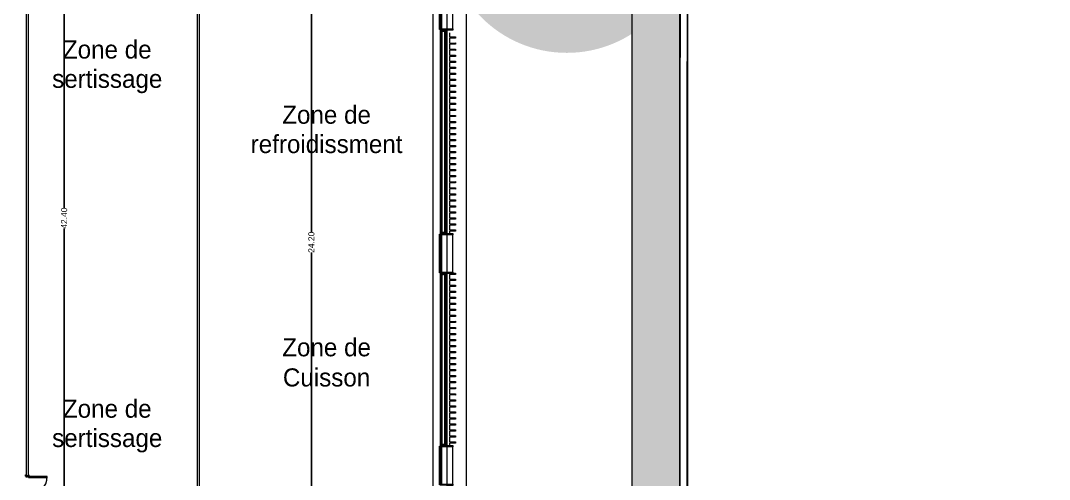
# Model space of a CAD drawing. Header units: millimetres. Extents: x -284281 to 1648660, y -821378 to -151356.
# Drawn here: x -199593 to -156909, y -234747 to -215721 of the extents above; entities that cross this region are included whole.
import ezdxf

# ---------------------------------------------------------------- set-up
doc = ezdxf.new("R2010")
doc.units = ezdxf.units.MM
doc.header["$MEASUREMENT"] = 0
doc.set_wipeout_variables(frame=1)
doc.linetypes.add('Traits', pattern=[282.222223, 141.111112, -141.111112])
doc.linetypes.add('Wipeout_Contour', pattern=[1000, 0, -1000])
doc.layers.get('Defpoints').update_dxf_attribs({"color": 250})
for name, color, linetype in [('Cotations - 1_100', 7, 'Continuous'), ('Divers - Dessin général', 7, 'Continuous'), ('Fenêtres ARCHICAD', 7, 'Continuous'), ('Hachure', 7, 'Continuous'), ('Nouveau_0', 7, 'Continuous'), ('Portes ARCHICAD', 7, 'Continuous'), ('Sols_ Dalles', 7, 'Continuous'), ('Structure - Murs extérieurs', 7, 'Continuous'), ('TopoAlt', 7, 'Continuous')]:
    doc.layers.add(name, color=color, linetype=linetype)
doc.styles.add('STYLE_GENERE_1', font='AGENCYR.TTF')
doc.styles.add('STYLE_GENERE_2', font='arial.ttf')
doc.dimstyles.new('STYLE_GENERE__4', dxfattribs={"dimtxt": 250, "dimasz": 190, "dimexe": 0.18, "dimexo": 0.0625, "dimgap": 0, "dimtad": 0, "dimlfac": 0.001, "dimzin": 0, "dimdsep": 46, "dimtxsty": 'STYLE_GENERE_2', "dimblk": 'ARROWHEAD_6', "dimblk1": 'ARROWHEAD_6', "dimblk2": 'ARROWHEAD_6', "dimcen": 0.09, "dimse1": 1, "dimse2": 1, "dimclrd": 7, "dimclre": 7, "dimclrt": 7, "dimazin": 0, "dimtfac": 1, "dimtdec": 4, "dimtmove": 0, "dimatfit": 3, "dimfxl": 1, "dimtolj": 1, "dimtzin": 0, "dimarcsym": 0})
pattern_1 = [(45, (0, 175), (-55.684659, 55.684659), [0, -52.5, 0, -78.75]), (110, (175, 175), (74.000794, 26.934086), [0, -38.5, 0, -66.5])]
pattern_2 = [(45, (0, 0), (-7.0710678, 7.0710678), [])]

# ---------------------------------------------------------------- blocks, each defined once
blk = doc.blocks.new('Dalle_15_1', base_point=(153176, -163719))
at = {"linetype": 'Continuous', "lineweight": 0, "true_color": 0x90b349}
blk.add_hatch(color=55, dxfattribs=at).paths.add_polyline_path([(153176, -163719), (153156, -271725), (155117, -271706), (155135, -165720), (251905, -165737), (251887, -265587), (253887, -265588), (253906, -163738)])
at = {"color": 7, "linetype": 'Continuous', "lineweight": 5, "flags": 128}
blk.add_lwpolyline([(153176, -163719), (153156, -271725), (155117, -271706), (155135, -165720), (251905, -165737), (251887, -265587), (253887, -265588), (253906, -163738)], close=True, dxfattribs=at)
blk = doc.blocks.new('Fenêtre 25')
at = {"layer": 'Fenêtres ARCHICAD', "color": 7, "linetype": 'Continuous', "lineweight": 5}
for p, q in [((-800, 0), (-800, 33)), ((-800, 33), (800, 33)), ((800, 33), (800, 0)), ((-825, -530), (-825, -280)), ((-825, -280), (-775, -280)), ((-825, -280), (-800, -280)), ((-825, -280), (-800, -280)), ((-800, -30), (800, -30)), ((-800, -280), (-800, -50)), ((-800, -50), (-775, -50)), ((-800, -265), (-800, -280)), ((-800, -265), (-800, -280)), ((-775, -280), (-800, -280)), ((-775, -50), (-775, -280)), ((-775, -280), (-775, -530)), ((775, -280), (775, -50)), ((775, -50), (800, -50)), ((800, -280), (775, -280)), ((775, -280), (825, -280)), ((775, -530), (775, -280)), ((800, -50), (800, -280)), ((800, -265), (800, -280)), ((800, -265), (800, -280)), ((800, -280), (825, -280)), ((800, -280), (825, -280)), ((825, -280), (825, -530)), ((-775, -530), (-825, -530)), ((-775, -530), (775, -530)), ((825, -530), (775, -530))]:
    blk.add_line(p, q, dxfattribs=at)
at = {"layer": 'Fenêtres ARCHICAD', "color": 7, "linetype": 'Traits', "lineweight": 5}
blk.add_line((-800, 0), (800, 0), dxfattribs=at)
at = {"color": 254, "linetype": 'Wipeout_Contour', "lineweight": 0, "ltscale": 3003.33026}
blk.add_wipeout([(-750, 0), (-750, -50), (750, -50), (750, 0)], dxfattribs=at).dxf.layer = 'Fenêtres ARCHICAD'
at = {"layer": 'Fenêtres ARCHICAD', "color": 7, "linetype": 'Continuous', "lineweight": 5}
for p, q in [((-800, 0), (-750, 0)), ((-800, 0), (-800, -15)), ((-800, 0), (-800, -15)), ((-750, 0), (-750, -50)), ((-750, 0), (750, 0)), ((750, -50), (750, 0)), ((750, 0), (800, 0)), ((800, 0), (800, -15)), ((800, 0), (800, -15)), ((-800, -15), (-800, -50)), ((-800, -15), (-800, -50)), ((-750, -50), (-800, -50)), ((-800, -50), (-800, -85)), ((-800, -50), (-800, -85)), ((-800, -85), (-800, -195)), ((-800, -85), (-800, -195)), ((-800, -85), (-800, -195)), ((-800, -85), (-800, -195)), ((-800, -195), (-800, -265)), ((-800, -195), (-800, -265)), ((-800, -195), (-800, -265)), ((-800, -195), (-800, -265)), ((-750, -25), (750, -25)), ((750, -50), (-750, -50)), ((800, -50), (750, -50)), ((800, -15), (800, -50)), ((800, -15), (800, -50)), ((800, -50), (800, -85)), ((800, -50), (800, -85)), ((800, -85), (800, -195)), ((800, -85), (800, -195)), ((800, -85), (800, -195)), ((800, -85), (800, -195)), ((800, -195), (800, -265)), ((800, -195), (800, -265)), ((800, -195), (800, -265)), ((800, -195), (800, -265))]:
    blk.add_line(p, q, dxfattribs=at)
blk = doc.blocks.new('Mur_2_1', base_point=(244226, -173396))
at = {"color": 254, "linetype": 'Wipeout_Contour', "lineweight": 0, "ltscale": 1315751.663268873}
blk.add_wipeout([(244211, -216093), (244211, -224578), (244226, -224578), (244226, -216093)], dxfattribs=at)
at = {"color": 254, "linetype": 'Wipeout_Contour', "lineweight": 0, "ltscale": 1341315.311394663}
blk.add_wipeout([(244211, -226178), (244211, -233369), (244226, -233369), (244226, -226178)], dxfattribs=at)
at = {"linetype": 'Continuous', "lineweight": 5, "true_color": 0x5f5f5f}
h = blk.add_hatch(dxfattribs=at)
h.set_pattern_fill('ENDUIT_0001', color=251, style=0, pattern_type=2)
h.set_pattern_definition(pattern_1)
h.paths.add_polyline_path([(244211, -216093), (244211, -224578), (244226, -224578), (244226, -216093)])
h = blk.add_hatch(dxfattribs=at)
h.set_pattern_fill('ENDUIT_0001', color=251, style=0, pattern_type=2)
h.set_pattern_definition(pattern_1)
h.paths.add_polyline_path([(244211, -226178), (244211, -233369), (244226, -233369), (244226, -226178)])
at = {"color": 254, "linetype": 'Wipeout_Contour', "lineweight": 0, "ltscale": 1315624.458814037}
blk.add_wipeout([(244141, -216163), (244141, -224508), (244211, -224578), (244211, -216093)], dxfattribs=at)
at = {"color": 254, "linetype": 'Wipeout_Contour', "lineweight": 0, "ltscale": 1341190.71411763}
blk.add_wipeout([(244141, -226248), (244141, -233299), (244211, -233369), (244211, -226178)], dxfattribs=at)
at = {"linetype": 'Continuous', "lineweight": 5, "true_color": 0x5f5f5f}
h = blk.add_hatch(dxfattribs=at)
h.set_pattern_fill('BRIQUES_TERRE_CUITE__INT_97', color=251, style=0, pattern_type=2)
h.set_pattern_definition(pattern_2)
h.paths.add_polyline_path([(244141, -216163), (244141, -224508), (244211, -224578), (244211, -216093)])
h = blk.add_hatch(dxfattribs=at)
h.set_pattern_fill('BRIQUES_TERRE_CUITE__INT_97', color=251, style=0, pattern_type=2)
h.set_pattern_definition(pattern_2)
h.paths.add_polyline_path([(244141, -226248), (244141, -233299), (244211, -233369), (244211, -226178)])
at = {"color": 254, "linetype": 'Wipeout_Contour', "lineweight": 0, "ltscale": 1315356.219160393}
blk.add_wipeout([(244141, -216163), (244031, -216163), (244031, -224508), (244141, -224508)], dxfattribs=at)
at = {"color": 254, "linetype": 'Wipeout_Contour', "lineweight": 0, "ltscale": 1340927.774220479}
blk.add_wipeout([(244141, -226248), (244031, -226248), (244031, -233299), (244141, -233299)], dxfattribs=at)
at = {"color": 254, "linetype": 'Wipeout_Contour', "lineweight": 0, "ltscale": 1314964.803627655}
blk.add_wipeout([(243961, -216093), (243946, -216093), (243946, -224578), (243961, -224578)], dxfattribs=at)
at = {"color": 254, "linetype": 'Wipeout_Contour', "lineweight": 0, "ltscale": 1340543.472664975}
blk.add_wipeout([(243961, -226178), (243946, -226178), (243946, -233369), (243961, -233369)], dxfattribs=at)
at = {"linetype": 'Continuous', "lineweight": 5, "true_color": 0x5f5f5f}
h = blk.add_hatch(dxfattribs=at)
h.set_pattern_fill('ENDUIT_0001', color=251, style=0, pattern_type=2)
h.set_pattern_definition(pattern_1)
h.paths.add_polyline_path([(243961, -216093), (243946, -216093), (243946, -224578), (243961, -224578)])
h = blk.add_hatch(dxfattribs=at)
h.set_pattern_fill('ENDUIT_0001', color=251, style=0, pattern_type=2)
h.set_pattern_definition(pattern_1)
h.paths.add_polyline_path([(243961, -226178), (243946, -226178), (243946, -233369), (243961, -233369)])
at = {"color": 254, "linetype": 'Wipeout_Contour', "lineweight": 0, "ltscale": 1315090.97567144}
blk.add_wipeout([(243961, -224578), (244031, -224578), (244031, -216093), (243961, -216093)], dxfattribs=at)
at = {"color": 254, "linetype": 'Wipeout_Contour', "lineweight": 0, "ltscale": 1340667.235294394}
blk.add_wipeout([(243961, -233369), (244031, -233369), (244031, -226178), (243961, -226178)], dxfattribs=at)
at = {"linetype": 'Continuous', "lineweight": 5, "true_color": 0x5f5f5f}
h = blk.add_hatch(dxfattribs=at)
h.set_pattern_fill('BRIQUES_TERRE_CUITE__INT_97', color=251, style=0, pattern_type=2)
h.set_pattern_definition(pattern_2)
h.paths.add_polyline_path([(243961, -224578), (244031, -224578), (244031, -216093), (243961, -216093)])
h = blk.add_hatch(dxfattribs=at)
h.set_pattern_fill('BRIQUES_TERRE_CUITE__INT_97', color=251, style=0, pattern_type=2)
h.set_pattern_definition(pattern_2)
h.paths.add_polyline_path([(243961, -233369), (244031, -233369), (244031, -226178), (243961, -226178)])
at = {"color": 254, "linetype": 'Wipeout_Contour', "lineweight": 0, "ltscale": 1304133.142548363}
blk.add_wipeout([(244141, -216163), (244211, -216093), (244031, -216093), (244031, -216163)], dxfattribs=at)
at = {"color": 254, "linetype": 'Wipeout_Contour', "lineweight": 0, "ltscale": 1326685.764838751}
blk.add_wipeout([(244141, -224508), (244031, -224508), (244031, -224578), (244211, -224578)], dxfattribs=at)
at = {"color": 254, "linetype": 'Wipeout_Contour', "lineweight": 0, "ltscale": 1331217.230596398}
blk.add_wipeout([(244141, -226248), (244211, -226178), (244031, -226178), (244031, -226248)], dxfattribs=at)
at = {"color": 254, "linetype": 'Wipeout_Contour', "lineweight": 0, "ltscale": 1350742.399114653}
blk.add_wipeout([(244141, -233299), (244031, -233299), (244031, -233369), (244211, -233369)], dxfattribs=at)
at = {"linetype": 'Continuous', "lineweight": 5, "true_color": 0x5f5f5f}
h = blk.add_hatch(dxfattribs=at)
h.set_pattern_fill('BRIQUES_TERRE_CUITE__INT_97', color=251, style=0, pattern_type=2)
h.set_pattern_definition(pattern_2)
h.paths.add_polyline_path([(244141, -216163), (244211, -216093), (244031, -216093), (244031, -216163)])
h = blk.add_hatch(dxfattribs=at)
h.set_pattern_fill('BRIQUES_TERRE_CUITE__INT_97', color=251, style=0, pattern_type=2)
h.set_pattern_definition(pattern_2)
h.paths.add_polyline_path([(244141, -224508), (244031, -224508), (244031, -224578), (244211, -224578)])
h = blk.add_hatch(dxfattribs=at)
h.set_pattern_fill('BRIQUES_TERRE_CUITE__INT_97', color=251, style=0, pattern_type=2)
h.set_pattern_definition(pattern_2)
h.paths.add_polyline_path([(244141, -226248), (244211, -226178), (244031, -226178), (244031, -226248)])
h = blk.add_hatch(dxfattribs=at)
h.set_pattern_fill('BRIQUES_TERRE_CUITE__INT_97', color=251, style=0, pattern_type=2)
h.set_pattern_definition(pattern_2)
h.paths.add_polyline_path([(244141, -233299), (244031, -233299), (244031, -233369), (244211, -233369)])
at = {"color": 7, "linetype": 'Continuous', "lineweight": 5}
for p, q in [((243946, -216093), (243961, -216093)), ((243961, -216093), (243961, -224578)), ((243961, -216093), (243996, -216093)), ((243996, -216093), (244031, -216093)), ((244031, -216093), (244141, -216093)), ((244031, -216093), (244141, -216093)), ((244031, -224508), (244031, -216163)), ((244141, -216163), (244031, -216163)), ((244141, -216093), (244211, -216093)), ((244141, -216093), (244211, -216093)), ((244141, -224508), (244141, -216163)), ((244211, -224578), (244211, -216093)), ((244211, -216093), (244226, -216093)), ((244226, -216118), (244226, -216093)), ((244141, -224508), (244031, -224508)), ((243946, -224578), (243961, -224578)), ((243961, -224578), (243996, -224578)), ((243996, -224578), (244031, -224578)), ((244031, -224578), (244141, -224578)), ((244031, -224578), (244141, -224578)), ((244141, -224578), (244211, -224578)), ((244141, -224578), (244211, -224578)), ((244211, -224578), (244226, -224578)), ((244226, -224578), (244226, -224553)), ((243946, -226178), (243961, -226178)), ((243961, -226178), (243961, -233369)), ((243961, -226178), (243996, -226178)), ((243996, -226178), (244031, -226178)), ((244031, -226178), (244141, -226178)), ((244031, -226178), (244141, -226178)), ((244141, -226178), (244211, -226178)), ((244141, -226178), (244211, -226178)), ((244211, -233369), (244211, -226178)), ((244211, -226178), (244226, -226178)), ((244226, -226203), (244226, -226178)), ((244031, -233299), (244031, -226248)), ((244141, -226248), (244031, -226248)), ((244141, -233299), (244141, -226248)), ((243946, -233369), (243961, -233369)), ((243961, -233369), (243996, -233369)), ((243996, -233369), (244031, -233369)), ((244141, -233299), (244031, -233299)), ((244031, -233369), (244141, -233369)), ((244031, -233369), (244141, -233369)), ((244141, -233369), (244211, -233369)), ((244141, -233369), (244211, -233369)), ((244211, -233369), (244226, -233369)), ((244226, -233369), (244226, -233344))]:
    blk.add_line(p, q, dxfattribs=at)
at = {"color": 7, "linetype": 'Continuous', "lineweight": 5, "flags": 128}
for points in [[(243946, -216093), (243946, -224578)], [(244226, -224578), (244226, -216093)], [(243946, -226178), (243946, -233369)], [(244226, -233369), (244226, -226178)]]:
    blk.add_lwpolyline(points, dxfattribs=at)
at = {"layer": 'Fenêtres ARCHICAD', "color": 7, "linetype": 'Continuous', "lineweight": 5, "zscale": 1000, "rotation": 89.99999999999997}
for p in [(243946, -215293), (243946, -225378), (243946, -234169)]:
    blk.add_blockref('Fenêtre 25', p, dxfattribs=at)
blk = doc.blocks.new('Mur_54_1', base_point=(254206, -163438))
at = {"layer": 'TopoAlt', "color": 211, "linetype": 'Continuous', "lineweight": 5, "true_color": 0xfe55ff, "flags": 128}
for points in [[(253906, -163738), (253886, -270769)], [(254186, -271068), (254206, -163738)]]:
    blk.add_lwpolyline(points, dxfattribs=at)
blk = doc.blocks.new('Porte double 25_8')
at = {"layer": 'Portes ARCHICAD', "color": 7, "linetype": 'Continuous', "lineweight": 5}
for p, q in [((-772, 772), (-772, 672)), ((-732, 772), (-772, 772)), ((-772, 672), (-732, 672)), ((-752, 672), (-752, 100)), ((-732, 672), (-732, 772)), ((732, 672), (732, 772)), ((732, 772), (772, 772)), ((772, 672), (732, 672)), ((752, 672), (752, 100)), ((772, 772), (772, 672)), ((-787, 4), (-837, 4)), ((-837, 4), (-837, -15)), ((-772, 0), (-800, 0)), ((-800, 0), (-800, -115)), ((-787, -15), (-787, 4)), ((-732, 100), (-772, 100)), ((-772, 100), (-772, 0)), ((-772, -40), (-772, 0)), ((-772, 0), (-732, 0)), ((-732, 0), (-732, 100)), ((732, 0), (732, 100)), ((732, 100), (772, 100)), ((772, 0), (732, 0)), ((772, 100), (772, 0)), ((800, 0), (772, 0)), ((772, 0), (772, -40)), ((837, 4), (787, 4)), ((787, 4), (787, -15)), ((800, -115), (800, 0)), ((837, -15), (837, 4)), ((-837, -15), (-787, -15)), ((-800, -15), (-837, -15)), ((-800, -15), (-837, -15)), ((-787, -115), (-837, -115)), ((-837, -115), (-837, -134)), ((-800, -115), (-837, -115)), ((-800, -115), (-837, -115)), ((-837, -134), (-787, -134)), ((-800, -115), (-800, -15)), ((-800, -115), (-800, -15)), ((-800, -115), (-760, -115)), ((-787, -134), (-787, -115)), ((-760, -40), (-772, -40)), ((-760, -115), (-760, -40)), ((772, -40), (760, -40)), ((760, -40), (760, -115)), ((760, -115), (800, -115)), ((787, -15), (837, -15)), ((837, -115), (787, -115)), ((787, -115), (787, -134)), ((787, -134), (837, -134)), ((800, -115), (800, -15)), ((800, -115), (800, -15)), ((800, -15), (837, -15)), ((800, -15), (837, -15)), ((800, -115), (837, -115)), ((800, -115), (837, -115)), ((837, -134), (837, -115))]:
    blk.add_line(p, q, dxfattribs=at)
at = {"layer": 'Portes ARCHICAD', "color": 7, "linetype": 'Continuous', "lineweight": 5, "flags": 128}
for points in [[(-772, 672), (-772, 100), (-752, 100), (-752, 672)], [(-752, 672), (-752, 100), (-732, 100), (-732, 672)], [(752, 672), (752, 100), (732, 100), (732, 672)], [(772, 672), (772, 100), (752, 100), (752, 672)]]:
    blk.add_lwpolyline(points, close=True, dxfattribs=at)
at = {"layer": 'Portes ARCHICAD', "color": 7, "linetype": 'Continuous', "lineweight": 5}
for centre, start, end in [((-772, 0), 0, 90), ((772, 0), 90, 180)]:
    blk.add_arc(centre, 772, start, end, dxfattribs=at)
blk = doc.blocks.new('Mur_173_1', base_point=(233861, -237106))
at = {"layer": 'Structure - Murs extérieurs', "color": 7, "linetype": 'Continuous', "lineweight": 5}
for p, q in [((233861, -213176), (233861, -213139)), ((233861, -213176), (233961, -213176)), ((233961, -213176), (233961, -213139)), ((233861, -214776), (233861, -214813)), ((233861, -214776), (233961, -214776)), ((233961, -214776), (233961, -214813))]:
    blk.add_line(p, q, dxfattribs=at)
at = {"layer": 'Structure - Murs extérieurs', "color": 7, "linetype": 'Continuous', "lineweight": 5, "flags": 128}
for points in [[(233861, -212806), (233861, -213176)], [(233961, -213176), (233961, -212806)], [(233861, -214776), (233861, -237006)], [(233961, -237006), (233961, -214776)]]:
    blk.add_lwpolyline(points, dxfattribs=at)
at = {"layer": 'Portes ARCHICAD', "color": 7, "linetype": 'Continuous', "lineweight": 5, "zscale": 1000, "rotation": 270}
blk.add_blockref('Porte double 25_8', (233976, -213976), dxfattribs=at)
blk = doc.blocks.new('Porte double 25_7')
at = {"layer": 'Portes ARCHICAD', "color": 7, "linetype": 'Continuous', "lineweight": 5}
for p, q in [((-772, 772), (-772, 672)), ((-732, 772), (-772, 772)), ((-772, 672), (-732, 672)), ((-752, 672), (-752, 100)), ((-732, 672), (-732, 772)), ((732, 672), (732, 772)), ((732, 772), (772, 772)), ((772, 672), (732, 672)), ((752, 672), (752, 100)), ((772, 772), (772, 672)), ((-837, 0), (-837, 19)), ((-837, 19), (-787, 19)), ((-787, 0), (-837, 0)), ((-800, 0), (-837, 0)), ((-800, 0), (-837, 0)), ((-772, 0), (-800, 0)), ((-800, 0), (-800, -115)), ((-800, 0), (-800, -100)), ((-800, 0), (-800, -100)), ((-787, 19), (-787, 0)), ((-732, 100), (-772, 100)), ((-772, 100), (-772, 0)), ((-772, -40), (-772, 0)), ((-772, 0), (-732, 0)), ((-732, 0), (-732, 100)), ((732, 0), (732, 100)), ((732, 100), (772, 100)), ((772, 0), (732, 0)), ((772, 100), (772, 0)), ((800, 0), (772, 0)), ((772, 0), (772, -40)), ((787, 19), (837, 19)), ((787, 0), (787, 19)), ((837, 0), (787, 0)), ((800, -115), (800, 0)), ((800, 0), (800, -100)), ((800, 0), (800, -100)), ((800, 0), (837, 0)), ((800, 0), (837, 0)), ((837, 19), (837, 0)), ((-837, -119), (-837, -100)), ((-837, -100), (-787, -100)), ((-800, -100), (-837, -100)), ((-800, -100), (-837, -100)), ((-787, -119), (-837, -119)), ((-800, -115), (-760, -115)), ((-787, -100), (-787, -119)), ((-760, -40), (-772, -40)), ((-760, -115), (-760, -40)), ((772, -40), (760, -40)), ((760, -40), (760, -115)), ((760, -115), (800, -115)), ((787, -100), (837, -100)), ((787, -119), (787, -100)), ((837, -119), (787, -119)), ((800, -100), (837, -100)), ((800, -100), (837, -100)), ((837, -100), (837, -119))]:
    blk.add_line(p, q, dxfattribs=at)
at = {"layer": 'Portes ARCHICAD', "color": 7, "linetype": 'Continuous', "lineweight": 5, "flags": 128}
for points in [[(-772, 672), (-772, 100), (-752, 100), (-752, 672)], [(-752, 672), (-752, 100), (-732, 100), (-732, 672)], [(752, 672), (752, 100), (732, 100), (732, 672)], [(772, 672), (772, 100), (752, 100), (752, 672)]]:
    blk.add_lwpolyline(points, close=True, dxfattribs=at)
at = {"layer": 'Portes ARCHICAD', "color": 7, "linetype": 'Continuous', "lineweight": 5}
for centre, start, end in [((-772, 0), 0, 90), ((772, 0), 90, 180)]:
    blk.add_arc(centre, 772, start, end, dxfattribs=at)
blk = doc.blocks.new('Mur_174_1', base_point=(226766, -237106))
at = {"layer": 'Structure - Murs extérieurs', "color": 7, "linetype": 'Continuous', "lineweight": 5}
for p, q in [((226766, -234600), (226766, -234563)), ((226866, -234600), (226766, -234600)), ((226866, -234600), (226866, -234563))]:
    blk.add_line(p, q, dxfattribs=at)
at = {"layer": 'Structure - Murs extérieurs', "color": 7, "linetype": 'Continuous', "lineweight": 5, "flags": 128}
for points in [[(226766, -187606), (226766, -234600)], [(226866, -234600), (226866, -202706)]]:
    blk.add_lwpolyline(points, dxfattribs=at)
at = {"layer": 'Portes ARCHICAD', "color": 7, "linetype": 'Continuous', "lineweight": 5, "zscale": 1000, "rotation": 270}
blk.add_blockref('Porte double 25_7', (226866, -235400), dxfattribs=at)
blk = doc.blocks.new('Tôle profilée 25_8')
at = {"color": 7, "linetype": 'Continuous', "lineweight": 5}
for p, q in [((-250, 7177.5), (-250, 7150)), ((0, 7176.5), (-250, 7177.5)), ((-250, 7150), (-250, 7122.5)), ((-250, 7122.5), (0, 7123.5)), ((-250, 6927.5), (-250, 6900)), ((0, 6926.5), (-250, 6927.5)), ((-250, 6900), (-250, 6872.5)), ((-250, 6872.5), (0, 6873.5)), ((0, 7191.9), (0, 7176.5)), ((0, 7123.5), (0, 6926.5)), ((0, 6873.5), (0, 6676.5)), ((-250, 6677.5), (-250, 6650)), ((0, 6676.5), (-250, 6677.5)), ((-250, 6650), (-250, 6622.5)), ((-250, 6622.5), (0, 6623.5)), ((-250, 6427.5), (-250, 6400)), ((0, 6426.5), (-250, 6427.5)), ((0, 6623.5), (0, 6426.5)), ((-250, 6400), (-250, 6372.5)), ((-250, 6372.5), (0, 6373.5)), ((-250, 6177.5), (-250, 6150)), ((0, 6176.5), (-250, 6177.5)), ((-250, 6150), (-250, 6122.5)), ((-250, 6122.5), (0, 6123.5)), ((0, 6373.5), (0, 6176.5)), ((0, 6123.5), (0, 5926.5)), ((-250, 5927.5), (-250, 5900)), ((0, 5926.5), (-250, 5927.5)), ((-250, 5900), (-250, 5872.5)), ((-250, 5872.5), (0, 5873.5)), ((-250, 5677.5), (-250, 5650)), ((0, 5676.5), (-250, 5677.5)), ((-250, 5650), (-250, 5622.5)), ((-250, 5622.5), (0, 5623.5)), ((0, 5873.5), (0, 5676.5)), ((0, 5623.5), (0, 5426.5)), ((-250, 5427.5), (-250, 5400)), ((0, 5426.5), (-250, 5427.5)), ((-250, 5400), (-250, 5372.5)), ((-250, 5372.5), (0, 5373.5)), ((-250, 5177.5), (-250, 5150)), ((0, 5176.5), (-250, 5177.5)), ((-250, 5150), (-250, 5122.5)), ((-250, 5122.5), (0, 5123.5)), ((0, 5373.5), (0, 5176.5)), ((0, 5123.5), (0, 4926.5)), ((-250, 4927.5), (-250, 4900)), ((0, 4926.5), (-250, 4927.5)), ((-250, 4900), (-250, 4872.5)), ((-250, 4872.5), (0, 4873.5)), ((0, 4873.5), (0, 4676.5)), ((-250, 4677.5), (-250, 4650)), ((0, 4676.5), (-250, 4677.5)), ((-250, 4650), (-250, 4622.5)), ((-250, 4622.5), (0, 4623.5)), ((-250, 4427.5), (-250, 4400)), ((0, 4426.5), (-250, 4427.5)), ((-250, 4400), (-250, 4372.5)), ((-250, 4372.5), (0, 4373.5)), ((0, 4623.5), (0, 4426.5)), ((0, 4373.5), (0, 4176.5)), ((-250, 4177.5), (-250, 4150)), ((0, 4176.5), (-250, 4177.5)), ((-250, 4150), (-250, 4122.5)), ((-250, 4122.5), (0, 4123.5)), ((-250, 3927.5), (-250, 3900)), ((0, 3926.5), (-250, 3927.5)), ((-250, 3900), (-250, 3872.5)), ((-250, 3872.5), (0, 3873.5)), ((0, 4123.5), (0, 3926.5)), ((0, 3873.5), (0, 3676.5)), ((-250, 3677.5), (-250, 3650)), ((0, 3676.5), (-250, 3677.5)), ((-250, 3650), (-250, 3622.5)), ((-250, 3622.5), (0, 3623.5)), ((-250, 3427.5), (-250, 3400)), ((0, 3426.5), (-250, 3427.5)), ((0, 3623.5), (0, 3426.5)), ((-250, 3400), (-250, 3372.5)), ((-250, 3372.5), (0, 3373.5)), ((-250, 3177.5), (-250, 3150)), ((0, 3176.5), (-250, 3177.5)), ((-250, 3150), (-250, 3122.5)), ((-250, 3122.5), (0, 3123.5)), ((0, 3373.5), (0, 3176.5)), ((0, 3123.5), (0, 2926.5)), ((-250, 2927.5), (-250, 2900)), ((0, 2926.5), (-250, 2927.5)), ((-250, 2900), (-250, 2872.5)), ((-250, 2872.5), (0, 2873.5)), ((-250, 2677.5), (-250, 2650)), ((0, 2676.5), (-250, 2677.5)), ((-250, 2650), (-250, 2622.5)), ((-250, 2622.5), (0, 2623.5)), ((0, 2873.5), (0, 2676.5)), ((0, 2623.5), (0, 2426.5)), ((-250, 2427.5), (-250, 2400)), ((0, 2426.5), (-250, 2427.5)), ((-250, 2400), (-250, 2372.5)), ((-250, 2372.5), (0, 2373.5)), ((-250, 2177.5), (-250, 2150)), ((0, 2176.5), (-250, 2177.5)), ((-250, 2150), (-250, 2122.5)), ((0, 2373.5), (0, 2176.5)), ((-250, 2122.5), (0, 2123.5)), ((-250, 1927.5), (-250, 1900)), ((0, 1926.5), (-250, 1927.5)), ((-250, 1900), (-250, 1872.5)), ((-250, 1872.5), (0, 1873.5)), ((0, 2123.5), (0, 1926.5)), ((0, 1873.5), (0, 1676.5)), ((-250, 1677.5), (-250, 1650)), ((0, 1676.5), (-250, 1677.5)), ((-250, 1650), (-250, 1622.5)), ((-250, 1622.5), (0, 1623.5)), ((-250, 1427.5), (-250, 1400)), ((0, 1426.5), (-250, 1427.5)), ((-250, 1400), (-250, 1372.5)), ((-250, 1372.5), (0, 1373.5)), ((0, 1623.5), (0, 1426.5)), ((0, 1373.5), (0, 1176.5)), ((-250, 1177.5), (-250, 1150)), ((0, 1176.5), (-250, 1177.5)), ((-250, 1150), (-250, 1122.5)), ((-250, 1122.5), (0, 1123.5)), ((-250, 927.5), (-250, 900)), ((0, 926.5), (-250, 927.5)), ((-250, 900), (-250, 872.5)), ((-250, 872.5), (0, 873.5)), ((0, 1123.5), (0, 926.5)), ((0, 873.5), (0, 676.5)), ((-250, 677.5), (-250, 650)), ((0, 676.5), (-250, 677.5)), ((-250, 650), (-250, 622.5)), ((-250, 622.5), (0, 623.5)), ((-250, 427.5), (-250, 400)), ((0, 426.5), (-250, 427.5)), ((0, 623.5), (0, 426.5)), ((-250, 400), (-250, 372.5)), ((-250, 372.5), (0, 373.5)), ((-250, 177.5), (-250, 150)), ((0, 176.5), (-250, 177.5)), ((-250, 150), (-250, 122.5)), ((-250, 122.5), (0, 123.5)), ((0, 373.5), (0, 176.5)), ((0, 123.5), (0, 0))]:
    blk.add_line(p, q, dxfattribs=at)
blk = doc.blocks.new('Tôle profilée 25')
at = {"color": 7, "linetype": 'Continuous', "lineweight": 5}
for p, q in [((-250, 8177.5), (-250, 8150)), ((0, 8176.5), (-250, 8177.5)), ((-250, 8150), (-250, 8122.5)), ((-250, 8122.5), (0, 8123.5)), ((0, 8347.3), (0, 8176.5)), ((0, 8123.5), (0, 7926.5)), ((-250, 7927.5), (-250, 7900)), ((0, 7926.5), (-250, 7927.5)), ((-250, 7900), (-250, 7872.5)), ((-250, 7872.5), (0, 7873.5)), ((0, 7873.5), (0, 7676.5)), ((-250, 7677.5), (-250, 7650)), ((0, 7676.5), (-250, 7677.5)), ((-250, 7650), (-250, 7622.5)), ((-250, 7622.5), (0, 7623.5)), ((-250, 7427.5), (-250, 7400)), ((0, 7426.5), (-250, 7427.5)), ((-250, 7400), (-250, 7372.5)), ((-250, 7372.5), (0, 7373.5)), ((0, 7623.5), (0, 7426.5)), ((0, 7373.5), (0, 7176.5)), ((-250, 7177.5), (-250, 7150)), ((0, 7176.5), (-250, 7177.5)), ((-250, 7150), (-250, 7122.5)), ((-250, 7122.5), (0, 7123.5)), ((-250, 6927.5), (-250, 6900)), ((0, 6926.5), (-250, 6927.5)), ((-250, 6900), (-250, 6872.5)), ((-250, 6872.5), (0, 6873.5)), ((0, 7123.5), (0, 6926.5)), ((0, 6873.5), (0, 6676.5)), ((-250, 6677.5), (-250, 6650)), ((0, 6676.5), (-250, 6677.5)), ((-250, 6650), (-250, 6622.5)), ((-250, 6622.5), (0, 6623.5)), ((-250, 6427.5), (-250, 6400)), ((0, 6426.5), (-250, 6427.5)), ((0, 6623.5), (0, 6426.5)), ((-250, 6400), (-250, 6372.5)), ((-250, 6372.5), (0, 6373.5)), ((-250, 6177.5), (-250, 6150)), ((0, 6176.5), (-250, 6177.5)), ((-250, 6150), (-250, 6122.5)), ((-250, 6122.5), (0, 6123.5)), ((0, 6373.5), (0, 6176.5)), ((0, 6123.5), (0, 5926.5)), ((-250, 5927.5), (-250, 5900)), ((0, 5926.5), (-250, 5927.5)), ((-250, 5900), (-250, 5872.5)), ((-250, 5872.5), (0, 5873.5)), ((-250, 5677.5), (-250, 5650)), ((0, 5676.5), (-250, 5677.5)), ((-250, 5650), (-250, 5622.5)), ((-250, 5622.5), (0, 5623.5)), ((0, 5873.5), (0, 5676.5)), ((0, 5623.5), (0, 5426.5)), ((-250, 5427.5), (-250, 5400)), ((0, 5426.5), (-250, 5427.5)), ((-250, 5400), (-250, 5372.5)), ((-250, 5372.5), (0, 5373.5)), ((-250, 5177.5), (-250, 5150)), ((0, 5176.5), (-250, 5177.5)), ((-250, 5150), (-250, 5122.5)), ((-250, 5122.5), (0, 5123.5)), ((0, 5373.5), (0, 5176.5)), ((0, 5123.5), (0, 4926.5)), ((-250, 4927.5), (-250, 4900)), ((0, 4926.5), (-250, 4927.5)), ((-250, 4900), (-250, 4872.5)), ((-250, 4872.5), (0, 4873.5)), ((0, 4873.5), (0, 4676.5)), ((-250, 4677.5), (-250, 4650)), ((0, 4676.5), (-250, 4677.5)), ((-250, 4650), (-250, 4622.5)), ((-250, 4622.5), (0, 4623.5)), ((-250, 4427.5), (-250, 4400)), ((0, 4426.5), (-250, 4427.5)), ((-250, 4400), (-250, 4372.5)), ((-250, 4372.5), (0, 4373.5)), ((0, 4623.5), (0, 4426.5)), ((0, 4373.5), (0, 4176.5)), ((-250, 4177.5), (-250, 4150)), ((0, 4176.5), (-250, 4177.5)), ((-250, 4150), (-250, 4122.5)), ((-250, 4122.5), (0, 4123.5)), ((-250, 3927.5), (-250, 3900)), ((0, 3926.5), (-250, 3927.5)), ((-250, 3900), (-250, 3872.5)), ((-250, 3872.5), (0, 3873.5)), ((0, 4123.5), (0, 3926.5)), ((0, 3873.5), (0, 3676.5)), ((-250, 3677.5), (-250, 3650)), ((0, 3676.5), (-250, 3677.5)), ((-250, 3650), (-250, 3622.5)), ((-250, 3622.5), (0, 3623.5)), ((-250, 3427.5), (-250, 3400)), ((0, 3426.5), (-250, 3427.5)), ((0, 3623.5), (0, 3426.5)), ((-250, 3400), (-250, 3372.5)), ((-250, 3372.5), (0, 3373.5)), ((-250, 3177.5), (-250, 3150)), ((0, 3176.5), (-250, 3177.5)), ((-250, 3150), (-250, 3122.5)), ((-250, 3122.5), (0, 3123.5)), ((0, 3373.5), (0, 3176.5)), ((0, 3123.5), (0, 2926.5)), ((-250, 2927.5), (-250, 2900)), ((0, 2926.5), (-250, 2927.5)), ((-250, 2900), (-250, 2872.5)), ((-250, 2872.5), (0, 2873.5)), ((-250, 2677.5), (-250, 2650)), ((0, 2676.5), (-250, 2677.5)), ((-250, 2650), (-250, 2622.5)), ((-250, 2622.5), (0, 2623.5)), ((0, 2873.5), (0, 2676.5)), ((0, 2623.5), (0, 2426.5)), ((-250, 2427.5), (-250, 2400)), ((0, 2426.5), (-250, 2427.5)), ((-250, 2400), (-250, 2372.5)), ((-250, 2372.5), (0, 2373.5)), ((-250, 2177.5), (-250, 2150)), ((0, 2176.5), (-250, 2177.5)), ((-250, 2150), (-250, 2122.5)), ((0, 2373.5), (0, 2176.5)), ((-250, 2122.5), (0, 2123.5)), ((-250, 1927.5), (-250, 1900)), ((0, 1926.5), (-250, 1927.5)), ((-250, 1900), (-250, 1872.5)), ((-250, 1872.5), (0, 1873.5)), ((0, 2123.5), (0, 1926.5)), ((0, 1873.5), (0, 1676.5)), ((-250, 1677.5), (-250, 1650)), ((0, 1676.5), (-250, 1677.5)), ((-250, 1650), (-250, 1622.5)), ((-250, 1622.5), (0, 1623.5)), ((-250, 1427.5), (-250, 1400)), ((0, 1426.5), (-250, 1427.5)), ((-250, 1400), (-250, 1372.5)), ((-250, 1372.5), (0, 1373.5)), ((0, 1623.5), (0, 1426.5)), ((0, 1373.5), (0, 1176.5)), ((-250, 1177.5), (-250, 1150)), ((0, 1176.5), (-250, 1177.5)), ((-250, 1150), (-250, 1122.5)), ((-250, 1122.5), (0, 1123.5)), ((-250, 927.5), (-250, 900)), ((0, 926.5), (-250, 927.5)), ((-250, 900), (-250, 872.5)), ((-250, 872.5), (0, 873.5)), ((0, 1123.5), (0, 926.5)), ((0, 873.5), (0, 676.5)), ((-250, 677.5), (-250, 650)), ((0, 676.5), (-250, 677.5)), ((-250, 650), (-250, 622.5)), ((-250, 622.5), (0, 623.5)), ((-250, 427.5), (-250, 400)), ((0, 426.5), (-250, 427.5)), ((0, 623.5), (0, 426.5)), ((-250, 400), (-250, 372.5)), ((-250, 372.5), (0, 373.5)), ((-250, 177.5), (-250, 150)), ((0, 176.5), (-250, 177.5)), ((-250, 150), (-250, 122.5)), ((-250, 122.5), (0, 123.5)), ((0, 373.5), (0, 176.5)), ((0, 123.5), (0, 0))]:
    blk.add_line(p, q, dxfattribs=at)
blk = doc.blocks.new('ARROWHEAD_6')
at = {"color": 0, "linetype": 'Continuous', "lineweight": 0}
for p, q in [((0, 0), (-1, 0)), ((-0.5, -0.5), (0.5, 0.5))]:
    blk.add_line(p, q, dxfattribs=at)
blk = doc.blocks.new('*D1200')
at = {"layer": 'Cotations - 1_100', "color": 7, "linetype": 'Continuous', "lineweight": -2, "transparency": 16777216}
for p, q in [((-187528, -212996), (-187528, -224489)), ((-187528, -236816), (-187528, -225337))]:
    blk.add_line(p, q, dxfattribs=at)
at = {"layer": 'Defpoints', "color": 0, "linetype": 'Continuous', "transparency": 16777216}
for p in [(-187528, -212806), (-187176, -212806), (-182183, -237006)]:
    blk.add_point(p, dxfattribs=at)
at = {"layer": 'Cotations - 1_100', "color": 7, "linetype": 'Continuous', "lineweight": -2, "transparency": 16777216, "xscale": 190, "yscale": 190, "zscale": 190}
for p, rotation in [((-187528, -212806), 90), ((-187528, -237006), 270)]:
    blk.add_blockref('ARROWHEAD_6', p, dxfattribs=dict(at, rotation=rotation))
at = {"layer": 'Cotations - 1_100', "color": 7, "linetype": 'Continuous', "lineweight": 5, "transparency": 16777216, "insert": (-187528, -224913), "char_height": 250, "attachment_point": 5, "rotation": 90, "style": 'STYLE_GENERE_2'}
blk.add_mtext('\\A1;24.20', dxfattribs=at)
blk = doc.blocks.new('*D1320')
at = {"layer": 'Cotations - 1_100', "color": 7, "linetype": 'Continuous', "lineweight": -2, "transparency": 16777216}
for p, q in [((-205303, -232493), (-205303, -238302)), ((-205303, -244916), (-205303, -239122))]:
    blk.add_line(p, q, dxfattribs=at)
at = {"layer": 'Defpoints', "color": 0, "linetype": 'Continuous', "transparency": 16777216}
for p in [(-205326, -232303), (-205303, -232303), (-194404, -245106)]:
    blk.add_point(p, dxfattribs=at)
at = {"layer": 'Cotations - 1_100', "color": 7, "linetype": 'Continuous', "lineweight": -2, "transparency": 16777216, "xscale": 190, "yscale": 190, "zscale": 190}
for p, rotation in [((-205303, -232303), 90), ((-205303, -245106), 270)]:
    blk.add_blockref('ARROWHEAD_6', p, dxfattribs=dict(at, rotation=rotation))
at = {"layer": 'Cotations - 1_100', "color": 7, "linetype": 'Continuous', "lineweight": 5, "transparency": 16777216, "insert": (-205303, -238712), "char_height": 250, "attachment_point": 5, "rotation": 90, "style": 'STYLE_GENERE_2'}
blk.add_mtext('\\A1;12.80', dxfattribs=at)
blk = doc.blocks.new('*D1255')
at = {"layer": 'Cotations - 1_100', "color": 7, "linetype": 'Continuous', "lineweight": -2, "transparency": 16777216}
for p, q in [((-197784, -202896), (-197784, -223487)), ((-197784, -244916), (-197784, -224339))]:
    blk.add_line(p, q, dxfattribs=at)
at = {"layer": 'Defpoints', "color": 0, "linetype": 'Continuous', "transparency": 16777216}
for p in [(-197784, -202706), (-190723, -202706), (-194404, -245106)]:
    blk.add_point(p, dxfattribs=at)
at = {"layer": 'Cotations - 1_100', "color": 7, "linetype": 'Continuous', "lineweight": -2, "transparency": 16777216, "xscale": 190, "yscale": 190, "zscale": 190}
for p, rotation in [((-197784, -202706), 90), ((-197784, -245106), 270)]:
    blk.add_blockref('ARROWHEAD_6', p, dxfattribs=dict(at, rotation=rotation))
at = {"layer": 'Cotations - 1_100', "color": 7, "linetype": 'Continuous', "lineweight": 5, "transparency": 16777216, "insert": (-197784, -223913), "char_height": 250, "attachment_point": 5, "rotation": 90, "style": 'STYLE_GENERE_2'}
blk.add_mtext('\\A1;42.40', dxfattribs=at)

msp = doc.modelspace()

# ---------------------------------------------------------------- linework, layer by layer
at = {"color": 9, "linetype": 'Continuous', "lineweight": 5}
msp.add_lwpolyline([(-276945.65025, -275935.04226), (-284280.88961, -275935.04226), (-284280.88961, -295062.57111), (-156908.51063, -293826.86817), (-156908.51063, -270902.73426), (-157366.28318, -270902.73426), (-171915.7319, -271040.57524), (-171915.7319, -163437.63526), (-272966.2927, -163437.63526), (-272966.2927, -271040.57524), (-272973.13194, -271040.57524), (-272972.94884, -272000.51928), (-272946.18611, -272000.51417, -0.4094273642)], format="xyb", close=True, dxfattribs=at)
at = {"color": 7, "linetype": 'Continuous', "lineweight": 5}
msp.add_lwpolyline([(-272993.59542, -163719.4882), (-273013.03397, -271660.98042), (-271013.03401, -271661.34059), (-270993.95562, -165719.84833), (-174224.06959, -165737.27506), (-174241.97478, -265587.29374), (-172241.97481, -265587.6539), (-172223.70945, -163737.63526)], close=True, dxfattribs=at)
at = {"layer": 'Sols_ Dalles', "color": 250, "linetype": 'Continuous', "lineweight": 5, "true_color": 0x1f1f1f}
for points in [[(-181095.89228, -253324.45234), (-181095.89228, -171904.45116), (-265218.49249, -171904.45116), (-265218.49249, -229924.45116), (-265218.49249, -260719.45234)], [(-263861.24443, -259319.45234), (-263861.24443, -231324.45116), (-263861.24443, -173304.45116), (-182495.89228, -173304.45116), (-182495.89228, -253324.45234)]]:
    msp.add_lwpolyline(points, dxfattribs=at)
at = {"layer": 'TopoAlt', "color": 211, "linetype": 'Continuous', "lineweight": 5, "true_color": 0xfe55ff}
for points in [[(-172223.70945, -163737.63526), (-172242.98415, -270769.24799)], [(-171943.03788, -271067.6377), (-171923.70945, -163737.63526)]]:
    msp.add_lwpolyline(points, dxfattribs=at)

# ---------------------------------------------------------------- block references
at = {"color": 7, "linetype": 'Continuous', "lineweight": 5}
msp.add_blockref('Dalle_15_1', (-272953.58495, -163719.4954), dxfattribs=at)
at = {"layer": 'Structure - Murs extérieurs', "color": 7, "lineweight": 5}
for name, p in [('Mur_174_1', (-199363.29814, -237105.57129)), ('Mur_173_1', (-192268.29814, -237105.57129))]:
    msp.add_blockref(name, p, dxfattribs=at)
at = {"layer": 'TopoAlt', "color": 211, "lineweight": 5, "true_color": 0xfe55ff}
msp.add_blockref('Mur_54_1', (-171923.65542, -163437.63526), dxfattribs=at)

# ---------------------------------------------------------------- texts
at = {"layer": 'Hachure', "color": 250, "linetype": 'Continuous', "lineweight": 5, "true_color": 0x1f1f1f, "char_height": 750, "width": 4871.8967645, "attachment_point": 5, "style": 'STYLE_GENERE_1'}
for s, insert, line_spacing_factor in [('\\A1;{\\pqc;\\fAgency FB|b0|i0|c0|p34;Zone de \\fAgency FB|b0|i0|c0|p34;sertissage}', (-195997.12608, -217640.35831), 0.972106), ('\\A1;{\\pqc;\\fAgency FB|b0|i0|c0|p34;Zone de\\fAgency FB|b0|i0|c0|p34; refroidissment }', (-186897.75612, -220236.72394), 0.97291), ('\\A1;{\\pqc;\\fAgency FB|b0|i0|c0|p34;Zone de \\fAgency FB|b0|i0|c0|p34;sertissage}', (-195997.12608, -232534.73866), 0.972106)]:
    msp.add_mtext(s, dxfattribs=dict(at, insert=insert, line_spacing_factor=line_spacing_factor))
at = {"layer": 'Hachure', "color": 250, "linetype": 'Continuous', "lineweight": 5, "true_color": 0x1f1f1f, "insert": (-186897.75612, -229898.10808), "char_height": 750, "width": 4871.8967645, "attachment_point": 5, "style": 'STYLE_GENERE_1'}
msp.add_mtext('\\A1;{\\pqc;\\fAgency FB|b0|i0|c0|p34;Zone de Cuisson}', dxfattribs=at)

# ---------------------------------------------------------------- dimensions: what is measured, and where the dimension line sits
at = {"layer": 'Cotations - 1_100', "color": 7, "linetype": 'Continuous', "lineweight": 5}
for base, p2, picture, middle in [((-197783.89128, -202705.57129), (-190723.29814, -202705.57129), '*D1255', (-197783.89128, -223912.99882)), ((-205302.97815, -232303.387), (-205326.15807, -232303.387), '*D1320', (-205302.97815, -238711.90668))]:
    dim = msp.add_linear_dim(base=base, p1=(-194403.54393, -245105.57129), p2=p2, angle=90, dimstyle='STYLE_GENERE__4', dxfattribs=at)
    dim.commit()
    dim.dimension.update_dxf_attribs({"geometry": picture, "text_midpoint": middle, "dimtype": 160, "text_rotation": 90})

# ---------------------------------------------------------------- next in the draw order: block references
at = {"color": 7, "lineweight": 5}
msp.add_blockref('Mur_2_1', (-181903.29814, -173395.57011), dxfattribs=at)

# ---------------------------------------------------------------- next in the draw order: hatches: boundary and pattern name
at = {"linetype": 'Continuous', "lineweight": 0, "true_color": 0xa7a7a7}
msp.add_hatch(color=253, dxfattribs=at).paths.add_polyline_path([(-181932.41137, -212059.08119, 1), (-171932.41137, -212059.08119, 1)])

# ---------------------------------------------------------------- next in the draw order: linework, layer by layer
at = {"layer": 'Divers - Dessin général', "color": 14, "linetype": 'Continuous', "lineweight": 5, "true_color": 0x990000}
msp.add_lwpolyline([(-171923.65542, -163437.63526), (-171943.03788, -271067.6377), (-273272.94367, -272027.63374), (-273290.3137, -197317.63509), (-273293.65591, -163437.63526)], close=True, dxfattribs=at)
at = {"layer": 'Nouveau_0', "color": 7, "linetype": 'Continuous', "lineweight": 5}
msp.add_lwpolyline([(-181903.29814, -173395.57011), (-181903.29814, -253395.57011), (-206903.29814, -253395.57011), (-206903.29814, -173395.57011)], close=True, dxfattribs=at)
at = {"layer": 'TopoAlt', "color": 7, "linetype": 'Continuous', "lineweight": 5, "flags": 128}
msp.add_lwpolyline([(-273293.65591, -163437.63526), (-273293.59869, -163737.63526), (-273272.96147, -271934.33653), (-272972.96147, -271934.27931), (-272993.59869, -163737.63526), (-172223.70945, -163737.63526), (-172242.98415, -270769.24799), (-172243.03818, -271069.25262), (-171943.03788, -271067.63769), (-171923.70945, -163737.63526), (-171923.65542, -163437.63526), (-172223.65543, -163437.63526), (-272993.65591, -163437.63526)], close=True, dxfattribs=at)

# ---------------------------------------------------------------- next in the draw order: block references
at = {"color": 7, "linetype": 'Continuous', "lineweight": 5, "xscale": -1, "zscale": 1000}
for name, p in [('Tôle profilée 25', (-181803.29814, -224577.55622)), ('Tôle profilée 25_8', (-181803.29814, -233369.47849))]:
    msp.add_blockref(name, p, dxfattribs=at)

# ---------------------------------------------------------------- next in the draw order: dimensions: what is measured, and where the dimension line sits
at = {"layer": 'Cotations - 1_100', "color": 7, "linetype": 'Continuous', "lineweight": 5}
dim = msp.add_linear_dim(base=(-187528.44255, -212805.57129), p1=(-182183.29814, -237005.57129), p2=(-187175.79814, -212805.57129), angle=90, dimstyle='STYLE_GENERE__4', dxfattribs=at)
dim.commit()
dim.dimension.update_dxf_attribs({"geometry": '*D1200', "text_midpoint": (-187528.44255, -224912.99882), "dimtype": 160, "text_rotation": 90})

doc.saveas('drawing.dxf')
